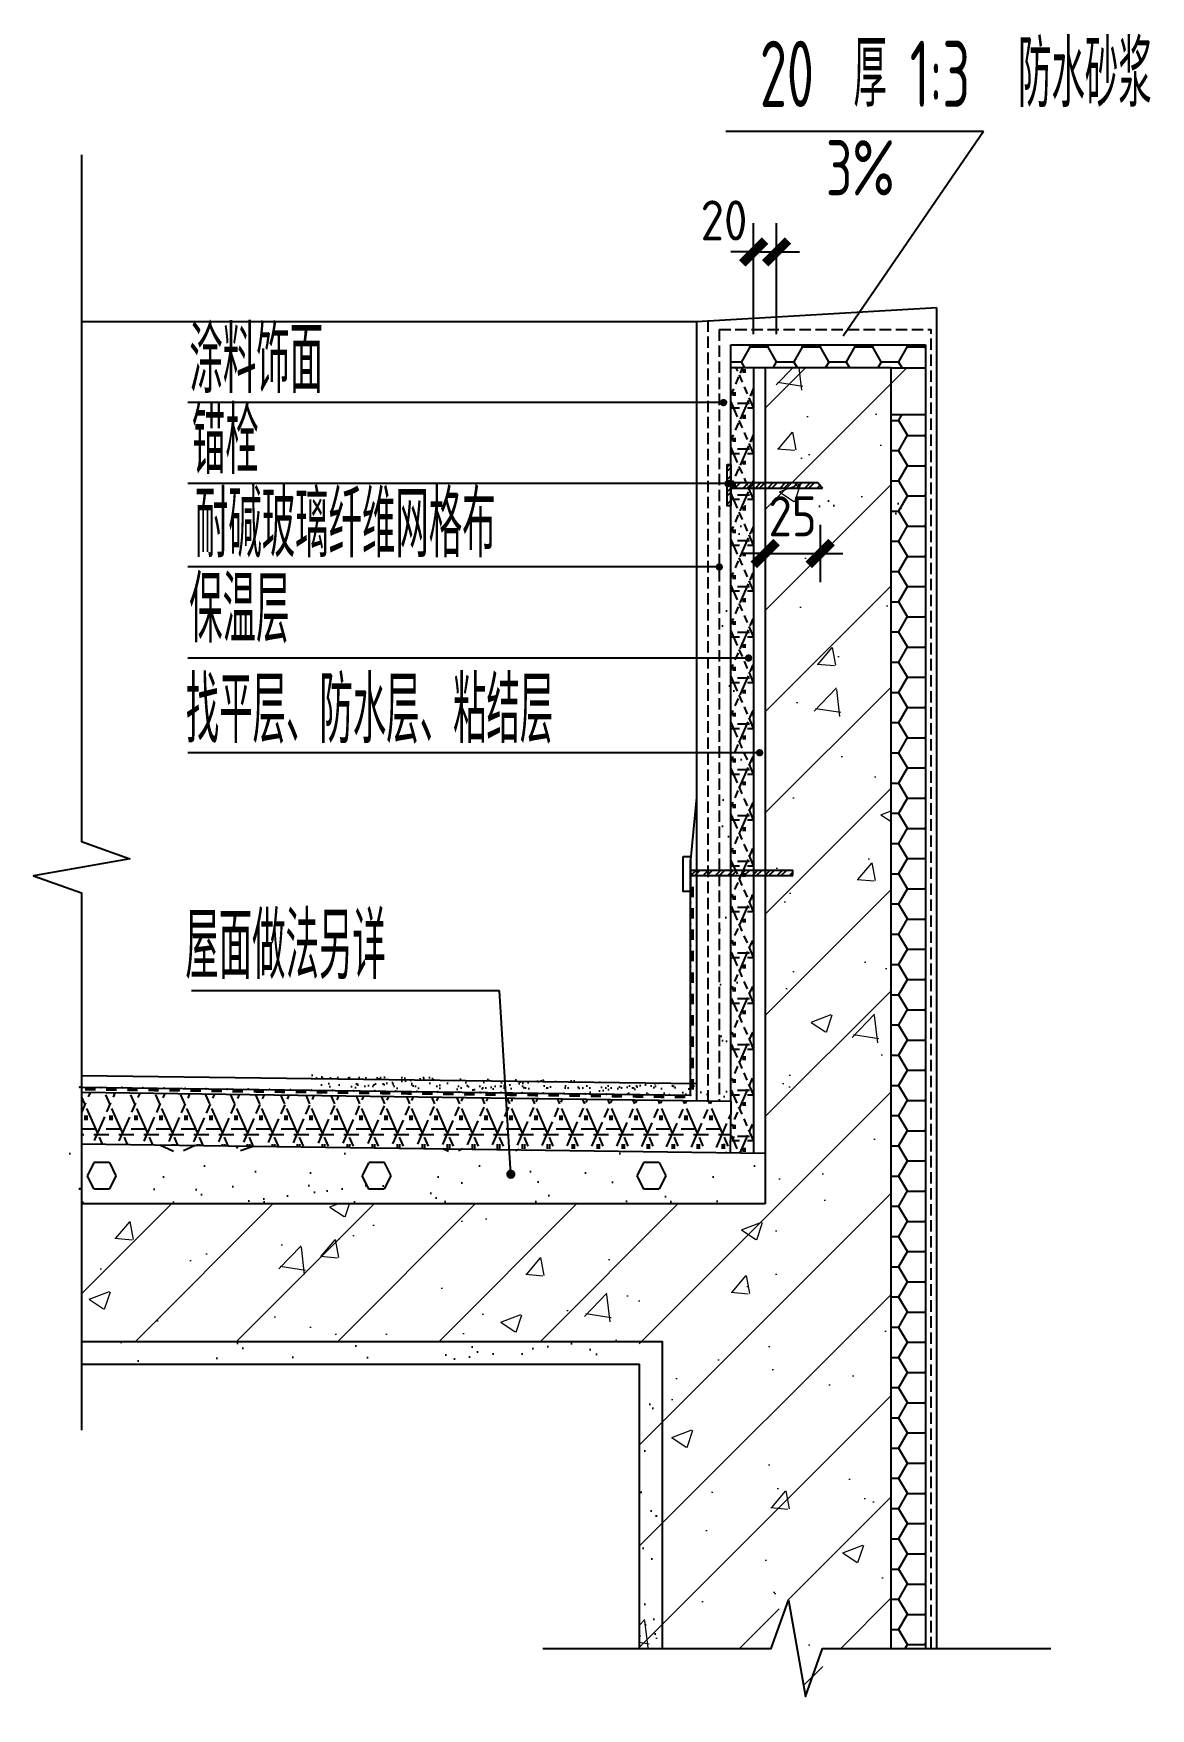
# Model space of a CAD drawing. Extents: x -518115 to 389031, y -231062 to 1628073.
# Drawn here: x 2134 to 3353, y 926620 to 928448 of the extents above; entities that cross this region are included whole.
import ezdxf

# ---------------------------------------------------------------- set-up
doc = ezdxf.new("R2010")
doc.units = 0
doc.header["$LTSCALE"] = 1000
doc.header["$MEASUREMENT"] = 0
doc.linetypes.add('DASH', pattern=[0.35, 0.25, -0.1])
for name, color, linetype in [('8', 8, 'Continuous'), ('Defpoint', 7, 'Continuous'), ('DIM_LEAD', 3, 'Continuous'), ('PUB_DIM', 3, 'Continuous'), ('PUB_TEXT', 4, 'Continuous'), ('S_WALL', 140, 'Continuous')]:
    doc.layers.add(name, color=color, linetype=linetype)
doc.layers.add('PUB_HATCH', color=8, linetype='Continuous', lineweight=9)
doc.layers.add('建筑', color=30, linetype='Continuous', lineweight=25)
doc.styles.get("Standard").update_dxf_attribs({"font": 'gbenor.shx', "bigfont": 'gbcbig.shx'})
doc.styles.add('STANDARD_T3', font='gbenor.shx', dxfattribs={"bigfont": 'gbcbig.shx'})
doc.dimstyles.new('STANDARD&&50', dxfattribs={"dimtxt": 175, "dimasz": 50, "dimexe": 125, "dimexo": 150, "dimgap": 75, "dimtad": 1, "dimdec": 0, "dimzin": 0, "dimdsep": 46, "dimtxsty": 'STANDARD_T3', "dimblk": 'ARCHTICK', "dimcen": 0.09, "dimadec": 0, "dimazin": 0, "dimtfac": 1, "dimtdec": 0, "dimtix": 1, "dimtmove": 2, "dimatfit": 3, "dimfxl": 1, "dimtolj": 1, "dimtzin": 0, "dimarcsym": 0})
pattern_1 = [(37.5, (-1261018.43, 154233.83), (-8.000156, 244.70662), [0, -193.04, 0, -215.9, 0, -206.375]), (7.5, (-1261018.43, 154233.83), (224.76164, 358.41255), [0, -104.14, 0, -173.99, 0, -66.675]), (327.5, (-1261174.64, 154233.83), (395.496185, 0.718592), [0, -63.5, 0, -228.6, 0, -298.45]), (317.5, (-1261174.64, 154233.83), (381.77823, 111.46466), [0, -31.75, 0, -149.86, 0, -171.45])]
pattern_2 = [(66.422, (-124591.26, 32777.94), (0.278164, 200.638786), [34.4, -18.218, 90.8, -18.218, 34.4, -21.84]), (113.58, (-124643.646, 32777.94), (-87.28921, 0.001934), [34.4, -18.218, 90.892, -18.218, 34.4, -21.84]), (0, (-124643.65, 32777.94), (0, 200), [52.372, -34.914]), (0, (-124600, 32957.94), (0, 200), [52.372, -34.914]), (90, (-124657.46, 32809.59), (-87.288, 5e-15), [16.696, -183.304]), (90, (-124613.82, 32909.59), (-87.288, 5e-15), [16.696, -183.304]), (90, (-124577.46, 32809.59), (-87.288, 5e-15), [16.696, -183.304]), (90, (-124533.82, 32909.59), (-87.288, 5e-15), [16.696, -183.304])]
pattern_3 = [(45, (30219.67, 6401), (-220.971, 220.971), []), (50, (30219.7, 6401), (896.575, -78.44), [93.75, -1031.25]), (355, (30219.7, 6401), (-173.44, 940.24), [75, -825]), (100.4514, (30294.4, 6394.45), (723.137, 861.8), [79.675, -876.428]), (46.1842, (30219.7, 6651), (1334.05, -206.9), [140.625, -1546.875]), (96.6356, (30330.8, 6633.7), (1168.33, 1217.647), [119.513, -1314.64]), (351.184, (30219.7, 6651), (1168.33, 1217.65), [112.5, -1237.5]), (21, (30344.7, 6588.5), (746.134, -503.274), [93.75, -1031.25]), (326, (30344.7, 6588.5), (304.144, 906.438), [75, -825]), (71.4514, (30406.85, 6546.55), (1050.278, 403.163), [79.675, -876.428]), (37.5, (30219.67, 6401), (15.1998, 416.1173), [0, -815, 0, -837.5, 0, -828.125]), (7.5, (30219.67, 6401), (328.837, 493.0146), [0, -477.5, 0, -796.25, 0, -315.625]), (327.5, (29940.92, 6401), (667.278, -28.1936), [0, -312.5, 0, -975, 0, -1293.75]), (317.5, (29815.9, 6401), (728.983, 125.131), [0, -406.25, 0, -647.5, 0, -918.75])]
pattern_4 = [(180, (-1824637.3, 689111.1), (-600, -1200), [0, -1200]), (180, (-1823935.3, 689273.1), (-600, -1200), [0, -1200]), (180, (-1824325.3, 689285.1), (-600, -1200), [0, -1200]), (180, (-1824751.3, 688931.1), (-600, -1200), [0, -1200]), (180, (-1824253.3, 689345.1), (-600, -1200), [0, -1200]), (180, (-1824871.3, 688175.1), (-600, -1200), [0, -1200]), (180, (-1824505.3, 688271.1), (-600, -1200), [0, -1200]), (180, (-1824697.3, 688421.1), (-600, -1200), [0, -1200]), (180, (-1823719.3, 688445.1), (-600, -1200), [0, -1200]), (180, (-1824307.3, 688499.1), (-600, -1200), [0, -1200]), (180, (-1824079.3, 688805.1), (-600, -1200), [0, -1200]), (180, (-1824091.3, 689255.1), (-600, -1200), [0, -1200]), (180, (-1824541.3, 689303.1), (-600, -1200), [0, -1200]), (180, (-1824871.3, 688775.1), (-600, -1200), [0, -1200]), (180, (-1823749.3, 688961.1), (-600, -1200), [0, -1200]), (180, (-1823851.3, 688757.1), (-600, -1200), [0, -1200]), (180, (-1824319.3, 688841.1), (-600, -1200), [0, -1200]), (180, (-1824151.3, 689015.1), (-600, -1200), [0, -1200]), (180, (-1824055.3, 688619.1), (-600, -1200), [0, -1200]), (180, (-1824205.3, 688169.1), (-600, -1200), [0, -1200]), (180, (-1823797.3, 689213.1), (-600, -1200), [0, -1200]), (180, (-1824457.3, 688415.1), (-600, -1200), [0, -1200]), (180, (-1823899.3, 688397.1), (-600, -1200), [0, -1200]), (180, (-1823803.3, 688241.1), (-600, -1200), [0, -1200]), (310.601294, (-1824797.57, 688550.78), (2999.9999669, -3600.0000157), [52.6831, -22074.222]), (198.434949, (-1824711.86, 688527.92), (-2999.999989, -1199.999991), [54.2105, -7535.2558]), (270, (-1824711.86, 688579.35), (-600, -1200), [51.4286, -2348.5713]), (341.565051, (-1824763.28, 688596.5), (3000.000015, -1199.99991), [54.2105, -7535.2558]), (233.130102, (-1824763.28, 688596.5), (-600, -1200), [57.14286, -5942.857]), (315, (-1824809, 689207.9), (600.00007, -1199.99992), [48.4873, -3345.6252]), (225, (-1824740.43, 689207.9), (-600, -1199.999995), [48.4873, -3345.6252]), (315, (-1824774.7, 689242.2), (600.00007, -1199.99992), [48.4873, -3345.6252]), (225, (-1824774.7, 689242.2), (-600, -1199.999995), [48.4873, -3345.6252]), (296.56505, (-1824231.9, 688402.2), (0.0001, -2399.99993), [63.88765, -1277.753]), (0, (-1824203.3, 688345.1), (600, -1200), [68.5714, -1131.4285]), (243.43495, (-1824106.1, 688402.2), (-5e-06, -2400), [63.88765, -1277.753]), (296.56505, (-1824134.7, 688459.3), (0.0001, -2399.99993), [63.88765, -1277.753]), (180, (-1824134.7, 688459.3), (-600, -1200), [68.5714, -1131.4285]), (243.43495, (-1824203.3, 688459.3), (-5e-06, -2400), [63.88765, -1277.753]), (287.102728, (-1824683.284, 688807.92), (1799.9999312, -6000.0000097), [77.7227, -32565.805]), (323.972626, (-1824660.43, 688733.635), (11399.9998555, -8399.9999905), [77.7227, -16244.04]), (0, (-1824597.6, 688687.9), (600, -1200), [74.2857, -1125.7142]), (216.0273733, (-1824460.43, 688733.635), (-11399.9999158, -8399.9999094), [77.7227, -16244.04]), (251.565051, (-1824437.57, 688802.2), (-1800.00001, -5999.99999), [72.2806, -7517.1856]), (287.102728, (-1824460.427, 688876.49), (1799.9999312, -6000.0000097), [77.7227, -32565.805]), (323.972626, (-1824523.28, 688922.21), (11399.9998555, -8399.9999905), [77.7227, -16244.04]), (180, (-1824523.3, 688922.2), (-600, -1200), [74.2857, -1125.7142]), (216.0273733, (-1824597.57, 688922.21), (-11399.9999158, -8399.9999094), [77.7227, -16244.04]), (251.565051, (-1824660.43, 688876.5), (-1800.00001, -5999.99999), [72.2806, -7517.1856]), (330.255118, (-1824694.71, 688247.92), (1800.000004, -1199.999985), [46.07004, -9628.6392]), (270, (-1824654.7, 688270.8), (-600, -1200), [45.7143, -2354.2855]), (209.744881, (-1824654.71, 688270.78), (-1800.000001, -1199.999994), [46.07004, -9628.6392]), (296.56505, (-1824414.7, 689099.3), (0.0001, -2399.99993), [63.88765, -1277.753]), (348.690067, (-1824386.14, 689042.21), (5400.000004, -1199.99997), [58.2745, -12179.371]), (221.185925, (-1824283.284, 689070.78), (-14999.9999091, -13199.9998846), [60.7437, -25451.604]), (270, (-1824283.3, 689127.9), (-600, -1200), [57.14286, -2342.857]), (318.814074, (-1824329, 689167.92), (14999.9997334, -13200.000084), [60.7437, -25451.604]), (196.6992442, (-1824329, 689167.92), (-19799.999851, -5999.9999372), [59.6589, -24997.075]), (240.945396, (-1824386.14, 689150.78), (-599.9999984, -1199.9999894), [58.8322, -24650.679]), (289.983106, (-1823911.856, 688596.49), (3000.0000113, -8399.9999778), [66.884, -28024.395]), (335.556045, (-1823889, 688533.635), (7800.0000297, -3599.9999252), [69.046, -28930.263]), (204.4439547, (-1823763.284, 688533.635), (-7800.0000039, -3599.9999827), [69.046, -28930.263]), (250.0168934, (-1823740.427, 688596.49), (-3000.000009, -8399.9999792), [66.884, -28024.395]), (289.983106, (-1823763.284, 688659.35), (3000.0000113, -8399.9999778), [66.884, -28024.395]), (340.016893, (-1823826.14, 688682.21), (3000.000002, -1199.9999453), [66.884, -13978.755]), (199.9831065, (-1823826.14, 688682.21), (-2999.9999835, -1199.999998), [66.884, -13978.755]), (250.0168934, (-1823889, 688659.35), (-3000.000009, -8399.9999792), [66.884, -28024.395]), (302.005383, (-1824357.57, 688705.06), (600.0000805, -1199.999939), [53.9085, -11266.868]), (198.434949, (-1824277.57, 688676.5), (-2999.999989, -1199.999991), [54.2105, -7535.2558]), (270, (-1824277.57, 688727.9), (-600, -1200), [51.4286, -2348.5713]), (341.565051, (-1824329, 688745.06), (3000.000015, -1199.99991), [54.2105, -7535.2558]), (234.462322, (-1824329, 688745.06), (-4199.999994, -5999.999991), [49.15614, -20596.423]), (296.56505, (-1824009, 688996.5), (0.0001, -2399.99993), [63.88765, -1277.753]), (0, (-1823980.4, 688939.3), (600, -1200), [62.85714, -1137.1428]), (239.0362434, (-1823883.28, 688996.49), (-600.000002, -1199.999994), [66.63946, -13927.644]), (300.963756, (-1823917.57, 689053.63), (600.000082, -1199.999945), [66.63946, -13927.644]), (180, (-1823917.6, 689053.6), (-600, -1200), [62.85714, -1137.1428]), (243.43495, (-1823980.4, 689053.6), (-5e-06, -2400), [63.88765, -1277.753])]
pattern_5 = [(246.422, (-1824316.03, 688732.56), (-0.347705, -250.798483), [43, -22.7725, 113.5, -22.7725, 43, -27.3]), (293.58, (-1824250.55, 688732.56), (109.111514, -0.002417), [43, -22.7725, 113.615, -22.7725, 43, -27.3]), (180, (-1824250.55, 688732.56), (-3e-14, -250), [65.465, -43.6425]), (180, (-1824305.1, 688507.56), (-3e-14, -250), [65.465, -43.6425]), (270, (-1824233.28, 688693), (109.11, -2e-14), [20.87, -229.13]), (270, (-1824287.84, 688568), (109.11, -2e-14), [20.87, -229.13]), (270, (-1824333.28, 688693), (109.11, -2e-14), [20.87, -229.13]), (270, (-1824387.84, 688568), (109.11, -2e-14), [20.87, -229.13])]
pattern_6 = [(37.5, (-1829095.32, 646326.707), (-1.8898007, 57.8047131), [0, -45.6, 0, -51, 0, -48.75]), (7.5, (-1829095.32, 646326.71), (53.0933012, 84.664382), [0, -24.6, 0, -41.1, 0, -15.75]), (327.5, (-1829132.22, 646326.707), (93.4242559, 0.1697716), [0, -15, 0, -54, 0, -70.5]), (317.5, (-1829132.22, 646326.71), (90.183798, 26.330267), [0, -7.5, 0, -35.4, 0, -40.5])]
pattern_7 = [(0, (-123894.46, 33418.94), (114.3, 65.99112), [76.2, -152.4]), (120, (-123894.46, 33418.94), (-114.299986, 65.991144), [76.2, -152.4]), (60, (-123894.46, 33418.94), (1.4e-05, 131.982264), [-152.4, 76.2])]
pattern_8 = [(0, (-123894.46, 32767.94), (114.3, 65.99112), [76.2, -152.4]), (120, (-123894.46, 32767.94), (-114.299986, 65.991144), [76.2, -152.4]), (60, (-123894.46, 32767.94), (1.4e-05, 131.982264), [-152.4, 76.2])]
pattern_9 = [(45, (30219.67, 6401), (-220.971, 220.971), []), (50, (30219.7, 6401), (896.575, -78.44), [93.75, -1031.25]), (355, (30219.7, 6401), (-173.44, 940.24), [75, -825]), (100.4514, (30294.4, 6394.45), (723.137, 861.8), [79.675, -876.428]), (46.1842, (30219.7, 6651), (1334.05, -206.9), [140.625, -1546.875]), (96.6356, (30330.8, 6633.7), (1168.33, 1217.647), [119.513, -1314.64]), (351.184, (30219.7, 6651), (1168.33, 1217.65), [112.5, -1237.5]), (21, (30344.7, 6588.5), (746.134, -503.274), [93.75, -1031.25]), (326, (30344.7, 6588.5), (304.144, 906.438), [75, -825]), (71.4514, (30406.85, 6546.55), (1050.278, 403.163), [79.675, -876.428]), (37.5, (30219.67, 6401), (15.1998, 416.1173), [0, -815, 0, -837.5, 0, -828.125]), (7.5, (30219.67, 6401), (328.837, 493.0146), [0, -477.5, 0, -796.25, 0, -315.625]), (327.5, (29940.92, 6401), (667.278, -28.1936), [0, -312.5, 0, -975, 0, -1293.75]), (317.5, (29815.9, 6401), (728.983, 125.131), [0, -406.25, 0, -647.5, 0, -918.75])]

# ---------------------------------------------------------------- blocks, each defined once
blk = doc.blocks.new('$LinePat$防水层1')
at = {"color": 0}
blk.add_solid([(150, 0), (450, 0), (150, -100), (450, -100)], dxfattribs=at)
at = {"layer": 'Defpoint'}
for p in [(0, 0), (600, 0)]:
    blk.add_point(p, dxfattribs=at)
blk = doc.blocks.new('_ArchTick')
at = {"color": 0, "linetype": 'ByBlock', "const_width": 0.4}
blk.add_lwpolyline([(-0.5, -0.5), (0.5, 0.5)], dxfattribs=at)
blk = doc.blocks.new('*D272')
at = {"layer": 'Defpoints', "color": 0, "transparency": 16777216}
for p in [(980154.9, 1047513.4), (980054.9, 1047003.8), (980154.9, 1047003.8)]:
    blk.add_point(p, dxfattribs=at)
at = {"layer": 'PUB_DIM', "color": 0, "lineweight": -2, "transparency": 16777216}
for p, q in [((980054.9, 1047153.8), (980054.9, 1047638.4)), ((980154.9, 1047153.8), (980154.9, 1047638.4)), ((980054.9, 1047513.4), (979954.9, 1047513.4)), ((980054.9, 1047513.4), (980154.9, 1047513.4)), ((980154.9, 1047513.4), (980254.9, 1047513.4))]:
    blk.add_line(p, q, dxfattribs=at)
at = {"layer": 'PUB_DIM', "color": 0, "lineweight": -2, "transparency": 16777216, "xscale": 100, "yscale": 100, "zscale": 100}
blk.add_blockref('_ArchTick', (980054.9, 1047513.4), dxfattribs=at)
at = {"layer": 'PUB_DIM', "color": 0, "lineweight": -2, "transparency": 16777216, "xscale": 100, "yscale": 100, "zscale": 100, "rotation": 180}
blk.add_blockref('_ArchTick', (980154.9, 1047513.4), dxfattribs=at)
at = {"layer": 'PUB_DIM', "color": 0, "transparency": 16777216, "insert": (979925.6, 1047650.9), "char_height": 175, "attachment_point": 5, "style": 'STANDARD_T3'}
blk.add_mtext('\\A1;20', dxfattribs=at)
blk = doc.blocks.new('*D273')
at = {"layer": 'Defpoints', "color": 0, "transparency": 16777216}
for p in [(980104.9, 1046471.9), (980344.9, 1046471.9), (980344.9, 1046196.9)]:
    blk.add_point(p, dxfattribs=at)
at = {"layer": 'PUB_DIM', "color": 0, "lineweight": -2, "transparency": 16777216}
for p, q in [((980104.9, 1046321.9), (980104.9, 1046071.9)), ((980344.9, 1046321.9), (980344.9, 1046071.9)), ((980104.9, 1046196.9), (980004.9, 1046196.9)), ((980104.9, 1046196.9), (980344.9, 1046196.9)), ((980344.9, 1046196.9), (980444.9, 1046196.9))]:
    blk.add_line(p, q, dxfattribs=at)
at = {"layer": 'PUB_DIM', "color": 0, "lineweight": -2, "transparency": 16777216, "xscale": 100, "yscale": 100, "zscale": 100}
blk.add_blockref('_ArchTick', (980104.9, 1046196.9), dxfattribs=at)
at = {"layer": 'PUB_DIM', "color": 0, "lineweight": -2, "transparency": 16777216, "xscale": 100, "yscale": 100, "zscale": 100, "rotation": 180}
blk.add_blockref('_ArchTick', (980344.9, 1046196.9), dxfattribs=at)
at = {"layer": 'PUB_DIM', "color": 0, "transparency": 16777216, "insert": (980224.9, 1046359.4), "char_height": 175, "attachment_point": 5, "style": 'STANDARD_T3'}
blk.add_mtext('\\A1;25', dxfattribs=at)
blk = doc.blocks.new('*D274')
at = {"layer": 'Defpoints', "color": 0, "transparency": 16777216}
for p in [(980154.9, 1047513.4), (980054.9, 1047003.8), (980154.9, 1047003.8)]:
    blk.add_point(p, dxfattribs=at)
at = {"layer": 'PUB_DIM', "color": 0, "lineweight": -2, "transparency": 16777216}
for p, q in [((980054.9, 1047153.8), (980054.9, 1047638.4)), ((980154.9, 1047153.8), (980154.9, 1047638.4)), ((980054.9, 1047513.4), (979954.9, 1047513.4)), ((980054.9, 1047513.4), (980154.9, 1047513.4)), ((980154.9, 1047513.4), (980254.9, 1047513.4))]:
    blk.add_line(p, q, dxfattribs=at)
at = {"layer": 'PUB_DIM', "color": 0, "lineweight": -2, "transparency": 16777216, "xscale": 100, "yscale": 100, "zscale": 100}
blk.add_blockref('_ArchTick', (980054.9, 1047513.4), dxfattribs=at)
at = {"layer": 'PUB_DIM', "color": 0, "lineweight": -2, "transparency": 16777216, "xscale": 100, "yscale": 100, "zscale": 100, "rotation": 180}
blk.add_blockref('_ArchTick', (980154.9, 1047513.4), dxfattribs=at)
at = {"layer": 'PUB_DIM', "color": 0, "transparency": 16777216, "insert": (979925.6, 1047650.9), "char_height": 175, "attachment_point": 5, "style": 'STANDARD_T3'}
blk.add_mtext('\\A1;20', dxfattribs=at)
blk = doc.blocks.new('*D275')
at = {"layer": 'Defpoints', "color": 0, "transparency": 16777216}
for p in [(980104.9, 1046471.9), (980344.9, 1046471.9), (980344.9, 1046196.9)]:
    blk.add_point(p, dxfattribs=at)
at = {"layer": 'PUB_DIM', "color": 0, "lineweight": -2, "transparency": 16777216}
for p, q in [((980104.9, 1046321.9), (980104.9, 1046071.9)), ((980344.9, 1046321.9), (980344.9, 1046071.9)), ((980104.9, 1046196.9), (980004.9, 1046196.9)), ((980104.9, 1046196.9), (980344.9, 1046196.9)), ((980344.9, 1046196.9), (980444.9, 1046196.9))]:
    blk.add_line(p, q, dxfattribs=at)
at = {"layer": 'PUB_DIM', "color": 0, "lineweight": -2, "transparency": 16777216, "xscale": 100, "yscale": 100, "zscale": 100}
blk.add_blockref('_ArchTick', (980104.9, 1046196.9), dxfattribs=at)
at = {"layer": 'PUB_DIM', "color": 0, "lineweight": -2, "transparency": 16777216, "xscale": 100, "yscale": 100, "zscale": 100, "rotation": 180}
blk.add_blockref('_ArchTick', (980344.9, 1046196.9), dxfattribs=at)
at = {"layer": 'PUB_DIM', "color": 0, "transparency": 16777216, "insert": (980224.9, 1046359.4), "char_height": 175, "attachment_point": 5, "style": 'STANDARD_T3'}
blk.add_mtext('\\A1;25', dxfattribs=at)
blk = doc.blocks.new('A$C0BAC42BC')
h = blk.add_hatch()
h.set_pattern_fill('HONEY', color=256, scale=48, style=0)
h.set_pattern_definition(pattern_7)
h.paths.add_polyline_path([(422.9, 4047.8), (422.9, 3947.8), (1272.9, 3947.8), (1272.9, 4047.8)])
h = blk.add_hatch()
h.set_pattern_fill('HONEY', color=256, scale=48, style=0)
h.set_pattern_definition(pattern_7)
h.paths.add_polyline_path([(422.9, 4047.8), (422.9, 3947.8), (1272.9, 3947.8), (1272.9, 4047.8)])
h = blk.add_hatch()
h.set_pattern_fill('隔热材料03', color=256, scale=400)
h.set_pattern_definition(pattern_2)
h.paths.add_polyline_path([(427.1, 519.4), (522.9, 519.4), (522.9, 3943.8), (422.9, 3947.8)])
h = blk.add_hatch()
h.set_pattern_fill('隔热材料03', color=256, scale=400)
h.set_pattern_definition(pattern_2)
h.paths.add_polyline_path([(427.1, 519.4), (522.9, 519.4), (522.9, 3943.8), (422.9, 3947.8)])
h = blk.add_hatch()
h.set_pattern_fill('HONEY', color=256, scale=48, style=0)
h.set_pattern_definition(pattern_8)
h.paths.add_polyline_path([(1272.9, 3741.6), (1122.9, 3741.6), (1122.9, -1643.9), (1272.9, -1643.9)])
h = blk.add_hatch()
h.set_pattern_fill('HONEY', color=256, scale=48, style=0)
h.set_pattern_definition(pattern_8)
h.paths.add_polyline_path([(1272.9, 3741.6), (1122.9, 3741.6), (1122.9, -1643.9), (1272.9, -1643.9)])
h = blk.add_hatch()
h.set_pattern_fill('ANSI32', color=256, scale=8, style=0)
h.set_pattern_definition([(45, (-757400.893, -466420.082), (-26.9407684, 26.9407684), []), (45, (-757382.932, -466420.082), (-26.9407684, 26.9407684), [])])
h.paths.add_polyline_path([(823.4, 3422.4), (803.1, 3446.4), (422.9, 3446.4), (422.9, 3422.4)])
h.paths.add_polyline_path([(407.1, 3345.4), (422.9, 3345.4), (422.9, 3525.4), (407.1, 3525.4)])
h = blk.add_hatch()
h.set_pattern_fill('ANSI32', color=256, scale=8, style=0)
h.set_pattern_definition([(45, (-757400.893, -466420.082), (-26.9407684, 26.9407684), []), (45, (-757382.932, -466420.082), (-26.9407684, 26.9407684), [])])
h.paths.add_polyline_path([(823.4, 3422.4), (803.1, 3446.4), (422.9, 3446.4), (422.9, 3422.4)])
h.paths.add_polyline_path([(407.1, 3345.4), (422.9, 3345.4), (422.9, 3525.4), (407.1, 3525.4)])
h = blk.add_hatch()
h.set_pattern_fill('ANSI32', color=256, scale=8, style=0)
h.set_pattern_definition([(45, (-757575.893, -468112.093), (-26.9407684, 26.9407684), []), (45, (-757557.932, -468112.093), (-26.9407684, 26.9407684), [])])
h.paths.add_polyline_path([(694, 1730.4), (694, 1754.4), (247.9, 1754.4), (247.9, 1730.4)])
h = blk.add_hatch()
h.set_pattern_fill('ANSI32', color=256, scale=8, style=0)
h.set_pattern_definition([(45, (-757575.893, -468112.093), (-26.9407684, 26.9407684), []), (45, (-757557.932, -468112.093), (-26.9407684, 26.9407684), [])])
h.paths.add_polyline_path([(694, 1730.4), (694, 1754.4), (247.9, 1754.4), (247.9, 1730.4)])
at = {"layer": '8'}
h = blk.add_hatch(dxfattribs=at)
h.set_pattern_fill('AR-SAND', color=256, scale=100, style=0)
h.set_pattern_definition(pattern_1)
h.paths.add_polyline_path([(-2460.3, 396.8), (-2460.3, 296.8), (472.9, 296.8), (472.9, 3296.8), (1072.9, 3296.8), (1072.9, 3292.8), (1172.9, 3292.8), (1172.9, 3428.9), (372.9, 3403), (372.9, 396.8)])
h = blk.add_hatch(dxfattribs=at)
h.set_pattern_fill('AR-SAND', color=256, scale=100, style=0)
h.set_pattern_definition(pattern_1)
h.paths.add_polyline_path([(-2460.3, 396.8), (-2460.3, 296.8), (472.9, 296.8), (472.9, 3296.8), (1072.9, 3296.8), (1072.9, 3292.8), (1172.9, 3292.8), (1172.9, 3428.9), (372.9, 3403), (372.9, 396.8)])
h = blk.add_hatch(dxfattribs=at)
h.set_pattern_fill('粉刷', color=256, scale=15, style=0)
h.set_pattern_definition(pattern_6)
h.paths.add_polyline_path([(-1413.6, 859.8), (-1413.6, 809.8), (322.9, 771.9), (322.9, 821.9)])
h = blk.add_hatch(dxfattribs=at)
h.set_pattern_fill('粉刷', color=256, scale=15, style=0)
h.set_pattern_definition(pattern_6)
h.paths.add_polyline_path([(-1413.6, 859.8), (-1413.6, 809.8), (322.9, 771.9), (322.9, 821.9)])
h = blk.add_hatch(dxfattribs=at)
h.set_pattern_fill('隔热材料03', color=256, scale=500, angle=180, style=0)
h.set_pattern_definition(pattern_5)
h.paths.add_polyline_path([(422.9, 521.4), (422.9, 746.5), (-2410.3, 784.1), (-2410.3, 559.1)])
h = blk.add_hatch(dxfattribs=at)
h.set_pattern_fill('隔热材料03', color=256, scale=500, angle=180, style=0)
h.set_pattern_definition(pattern_5)
h.paths.add_polyline_path([(422.9, 521.4), (422.9, 746.5), (-2410.3, 784.1), (-2410.3, 559.1)])
h = blk.add_hatch(dxfattribs=at)
h.set_pattern_fill('加气混凝土', color=256, scale=100, angle=180, style=0)
h.set_pattern_definition(pattern_4)
h.paths.add_polyline_path([(572.9, 296.8), (572.9, 520.7), (-2510.3, 559.7), (-2510.3, 296.8)])
h = blk.add_hatch(dxfattribs=at)
h.set_pattern_fill('加气混凝土', color=256, scale=100, angle=180, style=0)
h.set_pattern_definition(pattern_4)
h.paths.add_polyline_path([(572.9, 296.8), (572.9, 520.7), (-2510.3, 559.7), (-2510.3, 296.8)])
h = blk.add_hatch(dxfattribs=at)
h.set_pattern_fill('AR-SAND', color=256, scale=100, style=0)
h.set_pattern_definition([(37.5, (-2953920.17, -138829.83), (-8.000156, 244.706619), [0, -193.04, 0, -215.9, 0, -206.375]), (7.5, (-2953920.17, -138829.83), (224.76164, 358.41255), [0, -104.14, 0, -173.99, 0, -66.675]), (327.5, (-2954076.38, -138829.83), (395.496185, 0.718592), [0, -63.5, 0, -228.6, 0, -298.45]), (317.5, (-2954076.4, -138829.83), (381.778226, 111.46466), [0, -31.75, 0, -149.86, 0, -171.45])])
h.paths.add_polyline_path([(22.9, -1643.9), (122.9, -1643.9), (122.9, -303.2), (-2410.3, -303.2), (-2410.3, -403.2), (22.9, -403.2)])
h = blk.add_hatch(dxfattribs=at)
h.set_pattern_fill('AR-SAND', color=256, scale=100, style=0)
h.set_pattern_definition([(37.5, (-2953920.17, -138829.83), (-8.000156, 244.706619), [0, -193.04, 0, -215.9, 0, -206.375]), (7.5, (-2953920.17, -138829.83), (224.76164, 358.41255), [0, -104.14, 0, -173.99, 0, -66.675]), (327.5, (-2954076.38, -138829.83), (395.496185, 0.718592), [0, -63.5, 0, -228.6, 0, -298.45]), (317.5, (-2954076.4, -138829.83), (381.778226, 111.46466), [0, -31.75, 0, -149.86, 0, -171.45])])
h.paths.add_polyline_path([(22.9, -1643.9), (122.9, -1643.9), (122.9, -303.2), (-2410.3, -303.2), (-2410.3, -403.2), (22.9, -403.2)])
at = {"layer": 'PUB_HATCH'}
h = blk.add_hatch(dxfattribs=at)
h.set_pattern_fill('钢筋混凝土', color=256, scale=125, style=0)
h.set_pattern_definition(pattern_3)
h.paths.add_polyline_path([(572.9, 3947.8), (572.9, 296.8), (-2410.3, 296.8), (-2410.3, -303.2), (22.9, -303.2), (22.9, -1643.9), (570.9, -1643.9), (666.4, -1381.4), (759, -1906.4), (852.1, -1643.9), (1122.9, -1643.9), (1122.9, 3947.8)])
h = blk.add_hatch(dxfattribs=at)
h.set_pattern_fill('钢筋混凝土', color=256, scale=125, style=0)
h.set_pattern_definition(pattern_9)
h.paths.add_polyline_path([(572.9, 3947.8), (572.9, 296.8), (-2410.3, 296.8), (-2410.3, -303.2), (22.9, -303.2), (22.9, -1643.9), (570.9, -1643.9), (666.4, -1381.4), (759, -1906.4), (852.1, -1643.9), (1122.9, -1643.9), (1122.9, 3947.8)])
h = blk.add_hatch(dxfattribs=at)
h.set_pattern_fill('钢筋混凝土', color=256, scale=125, style=0)
h.set_pattern_definition(pattern_3)
h.paths.add_polyline_path([(1122.9, 3947.8), (1122.9, 3741.6), (1272.9, 3741.6), (1272.9, 3947.8)])
h = blk.add_hatch(dxfattribs=at)
h.set_pattern_fill('钢筋混凝土', color=256, scale=125, style=0)
h.set_pattern_definition(pattern_9)
h.paths.add_polyline_path([(1122.9, 3947.8), (1122.9, 3741.6), (1272.9, 3741.6), (1272.9, 3947.8)])
at = {"linetype": 'DASH', "ltscale": 0.2}
for p, q in [((322.9, 4154), (322.9, 747.1)), ((322.9, 4154), (322.9, 747.1)), ((372.9, 4114.9), (372.9, 747.1)), ((372.9, 4114.9), (1297.9, 4114.9)), ((372.9, 4114.9), (372.9, 747.1)), ((372.9, 4114.9), (1297.9, 4114.9)), ((1297.9, -1643.9), (1297.9, 4114.9)), ((1297.9, -1643.9), (1297.9, 4114.9))]:
    blk.add_line(p, q, dxfattribs=at)
for p, q in [((572.9, 3947.8), (422.9, 3947.8)), ((572.9, 3947.8), (422.9, 3947.8)), ((522.9, 3947.8), (522.9, 519.4)), ((522.9, 3947.8), (522.9, 519.4)), ((422.9, 3446.4), (803.1, 3446.4)), ((422.9, 3446.4), (803.1, 3446.4)), ((803.1, 3446.4), (823.4, 3422.4)), ((803.1, 3446.4), (823.4, 3422.4)), ((422.9, 3422.4), (823.4, 3422.4)), ((422.9, 3422.4), (823.4, 3422.4)), ((247.9, 1754.4), (694, 1754.4)), ((247.9, 1754.4), (694, 1754.4)), ((247.9, 1730.4), (694, 1730.4)), ((247.9, 1730.4), (694, 1730.4)), ((694, 1730.4), (694, 1754.4)), ((694, 1730.4), (694, 1754.4)), ((422.9, 745.8), (419.9, 520.8)), ((422.9, 745.8), (419.9, 520.8))]:
    blk.add_line(p, q)
blk.add_lwpolyline([(1122.9, 3947.8), (1272.9, 3947.8), (1272.9, 3741.6), (1122.9, 3741.6)], close=True)
for points in [[(407.1, 3525.4), (422.9, 3525.4), (422.9, 3345.4), (407.1, 3345.4), (407.1, 3525.4)], [(407.1, 3525.4), (422.9, 3525.4), (422.9, 3345.4), (407.1, 3345.4), (407.1, 3525.4)], [(215.9, 1813.9), (247.9, 1813.9), (247.9, 1660.4), (215.9, 1660.4), (215.9, 1813.9)], [(215.9, 1813.9), (247.9, 1813.9), (247.9, 1660.4), (215.9, 1660.4), (215.9, 1813.9)]]:
    blk.add_lwpolyline(points)
at = {"const_width": 8}
blk.add_lwpolyline([(247.9, 1758.4), (247.9, 1726.4)], dxfattribs=at)
blk.add_lwpolyline([(247.9, 1758.4), (247.9, 1726.4)], dxfattribs=at)
at = {"layer": 'DIM_LEAD'}
for p, q in [((400.9, 4981.2), (1525.9, 4981.2)), ((400.9, 4981.2), (1525.9, 4981.2)), ((913, 4086.9), (1525.9, 4981.2)), ((913, 4086.9), (1525.9, 4981.2)), ((407.9, 3795.6), (-1946.6, 3795.6)), ((407.9, 3795.6), (-1946.6, 3795.6)), ((410.8, 3441.9), (-1946.6, 3441.9)), ((410.8, 3441.9), (-1946.6, 3441.9)), ((372.9, 3077.9), (-1946.6, 3077.9)), ((372.9, 3077.9), (-1946.6, 3077.9)), ((-875.5, 3077.9), (-1597.2, 3077.9)), ((-875.5, 3077.9), (-1597.2, 3077.9)), ((-421.5, 2680.4), (-1946.6, 2680.4)), ((-421.5, 2680.4), (-1946.6, 2680.4)), ((500.7, 2680.4), (-421.5, 2680.4)), ((500.7, 2680.4), (-421.5, 2680.4)), ((548.9, 2266.9), (-1946.6, 2266.9)), ((-1708, 2266.9), (-1946.6, 2266.9)), ((548.9, 2266.9), (-1946.6, 2266.9)), ((-1708, 2266.9), (-1946.6, 2266.9)), ((-587, 1226.5), (-1930.6, 1226.5)), ((-587, 1226.5), (-1930.6, 1226.5)), ((-537, 426.3), (-587, 1226.5)), ((-537, 426.3), (-587, 1226.5))]:
    blk.add_line(p, q, dxfattribs=at)
for points, const_width in [([(399.4, 3795.6, 1), (383.4, 3795.6, 1)], 16), ([(399.4, 3795.6, 1), (383.4, 3795.6, 1)], 16), ([(418.8, 3441.9, 1), (402.8, 3441.9, 1)], 16), ([(418.8, 3441.9, 1), (402.8, 3441.9, 1)], 16), ([(381, 3077.9, 1), (365, 3077.9, 1)], 16), ([(381, 3077.9, 1), (365, 3077.9, 1)], 16), ([(508.7, 2680.4, 1), (492.7, 2680.4, 1)], 16), ([(508.7, 2680.4, 1), (492.7, 2680.4, 1)], 16), ([(556.9, 2266.9, 1), (540.9, 2266.9, 1)], 16), ([(556.9, 2266.9, 1), (540.9, 2266.9, 1)], 16), ([(-536.7, 416.3, 1), (-537.2, 436.3, 1)], 20), ([(-536.7, 416.3, 1), (-537.2, 436.3, 1)], 20)]:
    blk.add_lwpolyline(points, format="xyb", close=True, dxfattribs=dict(at, const_width=const_width))
at = {"layer": 'PUB_DIM'}
for points in [[(-2410.3, 4876.8), (-2410.3, 1879.5), (-2200.3, 1803.1), (-2620.3, 1729), (-2410.3, 1654.5), (-2410.3, -691.7)], [(-2410.3, 4876.8), (-2410.3, 1879.5), (-2200.3, 1803.1), (-2620.3, 1729), (-2410.3, 1654.5), (-2410.3, -691.7)], [(-396.9, -1643.9), (599, -1643.9), (675.4, -1433.9), (749.5, -1853.9), (824, -1643.9), (1819.8, -1643.9)], [(-396.9, -1643.9), (599, -1643.9), (675.4, -1433.9), (749.5, -1853.9), (824, -1643.9), (1819.8, -1643.9)]]:
    blk.add_lwpolyline(points, dxfattribs=at)
blk.add_lwpolyline([(826.8, 4805.4, 0, 0, 0), (435.4, 4771.7, 64, 0, 0), (196.3, 4751.2, 0, 0, 0)], format="xyseb", dxfattribs=at)
blk.add_lwpolyline([(826.8, 4805.4, 0, 0, 0), (435.4, 4771.7, 64, 0, 0), (196.3, 4751.2, 0, 0, 0)], format="xyseb", dxfattribs=at)
at = {"layer": 'S_WALL'}
for p, q in [((1122.9, 3947.8), (572.9, 3947.8)), ((572.9, 3947.8), (572.9, 296.8)), ((1122.9, 3947.8), (572.9, 3947.8)), ((572.9, 3947.8), (572.9, 296.8)), ((1122.9, 2046.8), (1122.9, 3741.6)), ((1122.9, 2046.8), (1122.9, 3741.6)), ((1122.9, -1643.9), (1122.9, 2046.8)), ((1122.9, -1643.9), (1122.9, 2046.8)), ((572.9, 296.8), (-2410.3, 296.8)), ((572.9, 296.8), (-2410.3, 296.8))]:
    blk.add_line(p, q, dxfattribs=at)
for points in [[(1122.9, 3947.8), (1272.9, 3947.8), (1272.9, 3741.6), (1122.9, 3741.6)], [(1122.9, 3947.8), (1272.9, 3947.8), (1272.9, 3741.6), (1122.9, 3741.6)], [(-2410.3, -303.2), (122.9, -303.2), (122.9, -1643.9)], [(-2410.3, -303.2), (122.9, -303.2), (122.9, -1643.9)]]:
    blk.add_lwpolyline(points, dxfattribs=at)
at = {"layer": '建筑'}
for p, q in [((1322.9, 4208.8), (272.9, 4147.8)), ((1322.9, 4208.8), (272.9, 4147.8)), ((1322.9, -1643.9), (1322.9, 4208.8)), ((1322.9, -1643.9), (1322.9, 4208.8)), ((272.9, 4147.8), (-2410.3, 4147.8)), ((272.9, 4147.8), (-2410.3, 4147.8)), ((272.9, 4147.8), (272.9, 747.1)), ((272.9, 4147.8), (272.9, 747.1)), ((422.9, 745.8), (422.9, 4047.8)), ((422.9, 4047.8), (1272.9, 4047.8)), ((422.9, 745.8), (422.9, 4047.8)), ((422.9, 4047.8), (1272.9, 4047.8)), ((1272.9, 4047.8), (1272.9, -1643.9)), ((1272.9, 4047.8), (1272.9, -1643.9)), ((272.9, 2072), (247.9, 1798.8)), ((272.9, 2072), (247.9, 1798.8)), ((-2410.3, 784.1), (422.9, 745.8)), ((-2410.3, 784.1), (422.9, 745.8))]:
    blk.add_line(p, q, dxfattribs=at)
for points in [[(-2410.3, 806.8), (247.9, 771.9), (247.9, 1798.8)], [(-2410.3, 806.8), (247.9, 771.9), (247.9, 1798.8)], [(-2410.3, 857.8), (272.9, 822.6)], [(-2410.3, 857.8), (272.9, 822.6)], [(-2410.3, 559), (572.9, 518.7)], [(-2410.3, 559), (572.9, 518.7)], [(-2410.3, -403.2), (22.9, -403.2), (22.9, -1643.9)], [(-2410.3, -403.2), (22.9, -403.2), (22.9, -1643.9)]]:
    blk.add_lwpolyline(points, dxfattribs=at)
at = {"layer": '建筑', "yscale": 0.1500000000014552, "zscale": 0.15}
for p, xscale, rotation in [((247.9, 1612.1), 0.1555896289719385, 90), ((247.9, 1612.1), 0.1555896289719385, 90), ((247.9, 1518.7), 0.1555896289719385, 90), ((247.9, 1518.7), 0.1555896289719385, 90), ((247.9, 1425.4), 0.1555896289719385, 90), ((247.9, 1425.4), 0.1555896289719385, 90), ((247.9, 1332), 0.1555896289719385, 90), ((247.9, 1332), 0.1555896289719385, 90), ((247.9, 1238.7), 0.1555896289719385, 90), ((247.9, 1238.7), 0.1555896289719385, 90), ((247.9, 1145.3), 0.1555896289719385, 90), ((247.9, 1145.3), 0.1555896289719385, 90), ((247.9, 1052), 0.1555896289719385, 90), ((247.9, 1052), 0.1555896289719385, 90), ((247.9, 958.6), 0.1555896289719385, 90), ((247.9, 958.6), 0.1555896289719385, 90), ((247.9, 865.2), 0.1555896289719385, 90), ((247.9, 865.2), 0.1555896289719385, 90), ((-2418.4, 806.9), 0.1532488199899347, 359.2470661149957), ((-2418.4, 806.9), 0.1532488199899347, 359.2470661149957), ((-2326.5, 805.7), 0.1532488199899347, 359.2470661149957), ((-2326.5, 805.7), 0.1532488199899347, 359.2470661149957), ((-2234.5, 804.5), 0.1532488199899347, 359.2470661149957), ((-2234.5, 804.5), 0.1532488199899347, 359.2470661149957), ((247.9, 771.9), 0.1555896289719385, 90), ((247.9, 771.9), 0.1555896289719385, 90), ((-2142.6, 803.3), 0.1532488199899347, 359.2470661149957), ((-2142.6, 803.3), 0.1532488199899347, 359.2470661149957), ((-2050.6, 802.1), 0.1532488199899347, 359.2470661149957), ((-2050.6, 802.1), 0.1532488199899347, 359.2470661149957), ((-1958.7, 800.9), 0.1532488199899347, 359.2470661149957), ((-1958.7, 800.9), 0.1532488199899347, 359.2470661149957), ((-1866.8, 799.7), 0.1532488199899347, 359.2470661149957), ((-1866.8, 799.7), 0.1532488199899347, 359.2470661149957), ((-1774.8, 798.5), 0.1532488199899347, 359.2470661149957), ((-1774.8, 798.5), 0.1532488199899347, 359.2470661149957), ((-1682.9, 797.3), 0.1532488199899347, 359.2470661149957), ((-1682.9, 797.3), 0.1532488199899347, 359.2470661149957), ((-1590.9, 796.1), 0.1532488199899347, 359.2470661149957), ((-1590.9, 796.1), 0.1532488199899347, 359.2470661149957), ((-1499, 794.9), 0.1532488199899347, 359.2470661149957), ((-1499, 794.9), 0.1532488199899347, 359.2470661149957), ((-1407, 793.6), 0.1532488199899347, 359.2470661149957), ((-1407, 793.6), 0.1532488199899347, 359.2470661149957), ((-1315.1, 792.4), 0.1532488199899347, 359.2470661149957), ((-1315.1, 792.4), 0.1532488199899347, 359.2470661149957), ((-1223.2, 791.2), 0.1532488199899347, 359.2470661149957), ((-1223.2, 791.2), 0.1532488199899347, 359.2470661149957), ((-1131.2, 790), 0.1532488199899347, 359.2470661149957), ((-1131.2, 790), 0.1532488199899347, 359.2470661149957), ((-1039.3, 788.8), 0.1532488199899347, 359.2470661149957), ((-1039.3, 788.8), 0.1532488199899347, 359.2470661149957), ((-947.3, 787.6), 0.1532488199899347, 359.2470661149957), ((-947.3, 787.6), 0.1532488199899347, 359.2470661149957), ((-855.4, 786.4), 0.1532488199899347, 359.2470661149957), ((-855.4, 786.4), 0.1532488199899347, 359.2470661149957), ((-763.5, 785.2), 0.1532488199899347, 359.2470661149957), ((-763.5, 785.2), 0.1532488199899347, 359.2470661149957), ((-671.5, 784), 0.1532488199899347, 359.2470661149957), ((-671.5, 784), 0.1532488199899347, 359.2470661149957), ((-579.6, 782.8), 0.1532488199899347, 359.2470661149957), ((-579.6, 782.8), 0.1532488199899347, 359.2470661149957), ((-487.6, 781.6), 0.1532488199899347, 359.2470661149957), ((-487.6, 781.6), 0.1532488199899347, 359.2470661149957), ((-395.7, 780.4), 0.1532488199899347, 359.2470661149957), ((-395.7, 780.4), 0.1532488199899347, 359.2470661149957), ((-303.8, 779.1), 0.1532488199899347, 359.2470661149957), ((-303.8, 779.1), 0.1532488199899347, 359.2470661149957), ((-211.8, 777.9), 0.1532488199899347, 359.2470661149957), ((-211.8, 777.9), 0.1532488199899347, 359.2470661149957), ((-119.9, 776.7), 0.1532488199899347, 359.2470661149957), ((-119.9, 776.7), 0.1532488199899347, 359.2470661149957), ((-27.9, 775.5), 0.1532488199899347, 359.2470661149957), ((-27.9, 775.5), 0.1532488199899347, 359.2470661149957), ((64, 774.3), 0.1532488199899347, 359.2470661149957), ((64, 774.3), 0.1532488199899347, 359.2470661149957), ((156, 773.1), 0.1532488199899347, 359.2470661149957), ((156, 773.1), 0.1532488199899347, 359.2470661149957)]:
    blk.add_blockref('$LinePat$防水层1', p, dxfattribs=dict(at, xscale=xscale, rotation=rotation))
at = {"layer": 'PUB_TEXT'}
for s, height, width, p in [('20', 289.36, 0.7, (550.2, 5086.2)), ('20', 289.36, 0.7, (550.2, 5086.2)), ('厚', 289.4, 0.7, (958.5, 5086.2)), ('厚', 289.4, 0.7, (958.5, 5086.2)), ('1:3', 289.36, 0.7, (1204.3, 5086.2)), ('1:3', 289.36, 0.7, (1204.3, 5086.2)), ('防水砂浆', 289.36, 0.7, (1677.2, 5086.2)), ('防水砂浆', 289.36, 0.7, (1677.2, 5086.2)), ('3%', 241.13, 0.8, (838.5, 4700.3)), ('3%', 241.13, 0.8, (838.5, 4700.3)), ('涂料饰面', 289.36, 0.7, (-1939.7, 3837.6)), ('涂料饰面', 289.36, 0.7, (-1939.7, 3837.6)), ('锚栓', 289.36, 0.7, (-1929.2, 3483.9)), ('锚栓', 289.36, 0.7, (-1929.2, 3483.9)), ('耐碱玻璃纤维网格布', 289.36, 0.7, (-1915.9, 3119.9)), ('耐碱玻璃纤维网格布', 289.36, 0.7, (-1915.9, 3119.9)), ('保温层', 289.36, 0.7, (-1940.8, 2747.9)), ('保温层', 289.36, 0.7, (-1940.8, 2747.9)), ('找平层、防水层、粘结层', 289.362, 0.7, (-1955.9, 2308.9)), ('找平层、防水层、粘结层', 289.362, 0.7, (-1955.9, 2308.9)), ('屋面做法另详', 289.36, 0.7, (-1957.9, 1279)), ('屋面做法另详', 289.36, 0.7, (-1957.9, 1279))]:
    blk.add_text(s, height=height, dxfattribs=dict(at, width=width)).set_placement(p)
at = {"layer": 'PUB_DIM'}
for picture in ['*D272', '*D274']:
    dim = blk.add_linear_dim(base=(622.9, 4453.4), p1=(522.9, 3943.8), p2=(622.9, 3943.8), angle=0, text='20', dimstyle='STANDARD&&50', override={"dimasz": 100}, dxfattribs=at)
    dim.commit()
    dim.dimension.update_dxf_attribs({"geometry": picture, "text_midpoint": (393.6, 4590.9), "dimtype": 129, "insert": (-979532, -1043060)})
for picture in ['*D273', '*D275']:
    dim = blk.add_aligned_dim(p1=(572.9, 3411.9), p2=(812.9, 3411.9), distance=-275, text='25', dimstyle='STANDARD&&50', override={"dimasz": 100}, dxfattribs=at)
    dim.commit()
    dim.dimension.update_dxf_attribs({"geometry": picture, "text_midpoint": (692.9, 3299.4), "insert": (-979532, -1043060)})

msp = doc.modelspace()

# ---------------------------------------------------------------- block references
at = {"xscale": 0.25, "yscale": 0.25, "zscale": 0.25}
msp.add_blockref('A$C0BAC42BC', (2789.2, 927096.2), dxfattribs=at)

doc.saveas('drawing.dxf')
